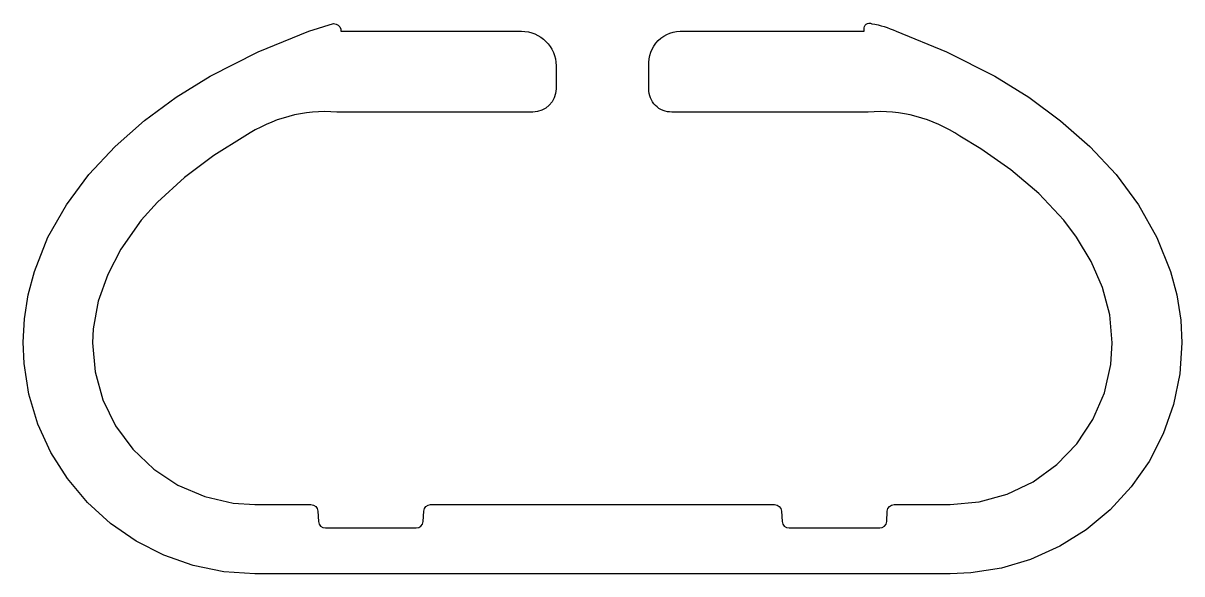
# Model space of a CAD drawing. Extents: x 326.7 to 376.7, y 299.7 to 323.5.
import ezdxf

# ---------------------------------------------------------------- set-up
doc = ezdxf.new("R2010")
doc.units = 0
doc.header["$LTSCALE"] = 0.1
doc.layers.get('0').update_dxf_attribs({"linetype": 'CONTINUOUS'})

msp = doc.modelspace()

# ---------------------------------------------------------------- linework, layer by layer
at = {"color": 7}
msp.add_lwpolyline([(331.399, 305.057), (332.306, 304.192), (333.353, 303.503), (334.507, 303.011), (335.73, 302.732), (336.67, 302.669), (339.088, 302.669, -0.396442), (339.388, 302.388), (339.415, 301.94, 0.396443), (339.714, 301.658), (343.63, 301.658, 0.39231), (343.929, 301.94), (343.957, 302.388, -0.394697), (344.256, 302.669), (359.093, 302.669, -0.396442), (359.392, 302.388), (359.419, 301.94, 0.396443), (359.719, 301.658), (363.634, 301.658, 0.39231), (363.934, 301.94), (363.961, 302.388, -0.394697), (364.261, 302.669), (366.67, 302.669), (367.92, 302.781), (369.13, 303.114), (370.26, 303.657), (371.275, 304.393), (372.143, 305.297), (372.834, 306.341), (373.328, 307.492), (373.607, 308.712), (373.67, 309.649), (373.559, 310.862), (373.246, 312.04), (372.76, 313.162), (372.129, 314.212), (371.576, 314.946), (370.497, 316.1), (369.295, 317.126), (367.999, 318.031), (367.097, 318.573, 0.169631), (363.137, 319.62), (354.668, 319.62, -0.430143), (353.67, 320.617), (353.67, 321.614, -0.45784), (355.168, 323.11), (362.956, 323.11), (362.956, 323.195, -0.600765), (363.29, 323.433, -0.070318), (364.342, 323.11), (366.521, 322.223), (368.595, 321.165), (370.063, 320.256), (371.438, 319.246), (372.701, 318.133), (373.831, 316.92), (374.805, 315.609), (375.598, 314.209), (376.186, 312.735), (376.453, 311.72), (376.624, 310.634), (376.67, 309.649), (376.58, 308.31), (376.31, 306.996), (375.866, 305.73), (375.255, 304.535), (374.488, 303.432), (373.58, 302.442), (372.548, 301.582), (371.409, 300.868), (370.137, 300.3), (368.895, 299.928), (367.566, 299.718), (366.67, 299.678), (336.67, 299.678), (335.328, 299.768), (334.01, 300.037), (332.74, 300.48), (331.541, 301.089), (330.435, 301.853), (329.442, 302.759), (328.58, 303.788), (327.864, 304.924), (327.307, 306.145), (326.921, 307.43), (326.71, 308.755), (326.672, 309.688), (326.725, 310.689), (326.887, 311.721), (327.155, 312.735), (327.743, 314.21), (328.536, 315.61), (329.51, 316.921), (330.641, 318.136), (331.905, 319.248), (333.279, 320.258), (334.746, 321.166), (336.819, 322.223), (338.998, 323.11), (340.068, 323.436, -0.356357), (340.384, 323.195), (340.384, 323.11), (348.17, 323.11, -0.414175), (349.67, 321.614), (349.67, 320.617, -0.414136), (348.67, 319.62), (340.204, 319.62, 0.169529), (336.243, 318.573), (334.901, 317.742), (333.633, 316.797), (332.469, 315.73), (331.765, 314.946), (330.88, 313.698), (330.319, 312.61), (329.915, 311.457), (329.698, 310.258), (329.67, 309.649), (329.782, 308.403), (330.116, 307.196), (330.661, 306.069)], format="xyb", close=True, dxfattribs=at)

doc.saveas('drawing.dxf')
